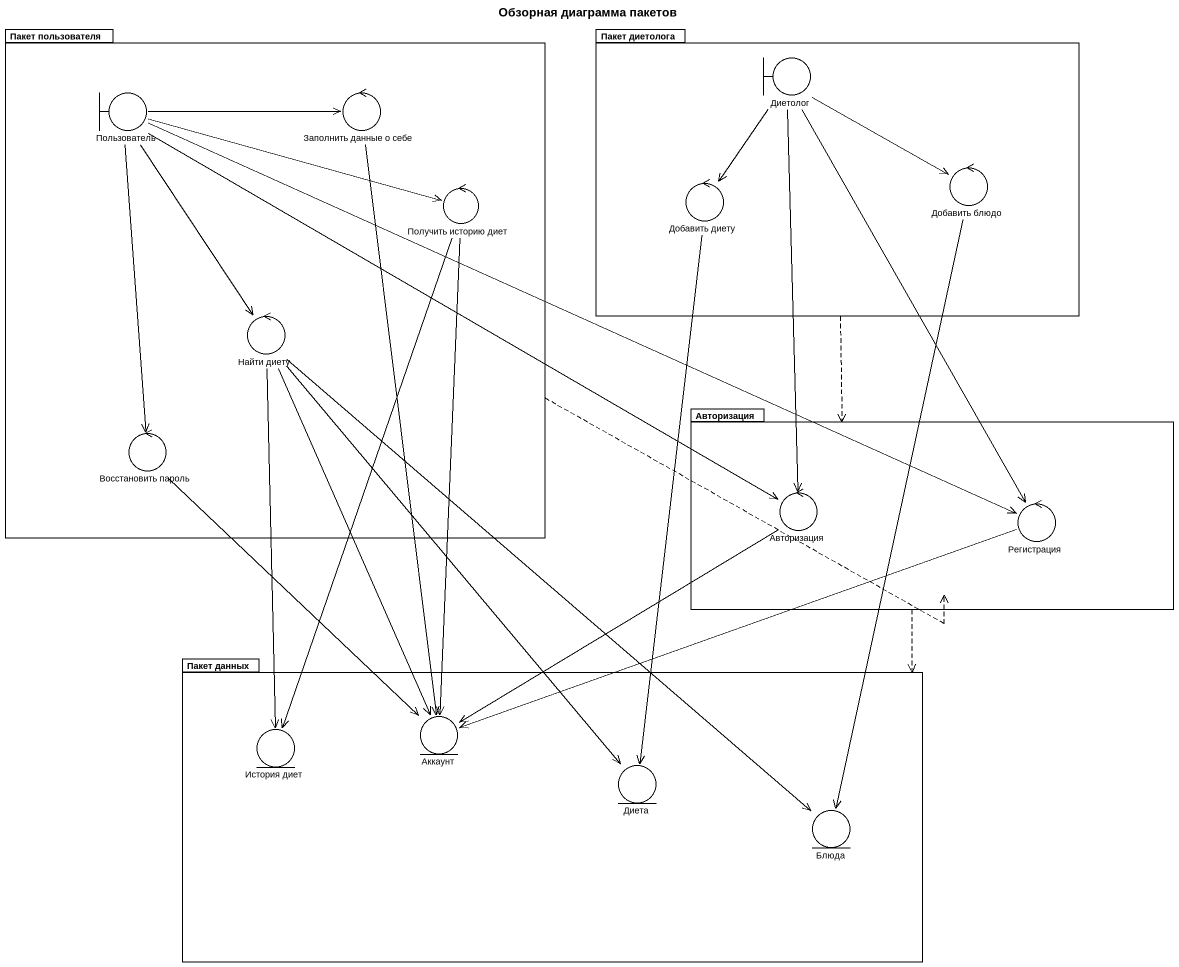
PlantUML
@startuml
title Обзорная диаграмма пакетов
package "Пакет пользователя" as Пакет_пользователя {
  boundary Пользователь
  control "Заполнить данные о себе" as Заполнить_данные_о_себе
  control "Получить историю диет" as Получить_историю_диет
  control "Найти диету" as Найти_диету
  control "Восстановить пароль" as Восстановить_пароль
}
package "Пакет диетолога" as Пакет_диетолога {
  boundary Диетолог
  control "Добавить блюдо" as Добавить_блюдо
  control "Добавить диету" as Добавить_диету
}
package Авторизация {
  control "Авторизация" as Авторизация_2
  control Регистрация
}
package "Пакет данных" as Пакет_данных {
  entity Аккаунт
  entity "История диет" as История_диет
  entity Диета
  entity Блюда
}
Пакет_пользователя .right.> Авторизация
Пакет_диетолога ..> Авторизация
Диетолог -right-> Добавить_блюдо
Диетолог --> Добавить_диету
Диетолог --> Авторизация_2
Диетолог --> Регистрация
Пользователь -right-> Заполнить_данные_о_себе
Пользователь -right-> Получить_историю_диет
Пользователь --> Найти_диету
Пользователь --> Восстановить_пароль
Пользователь -right-> Авторизация_2
Пользователь -right-> Регистрация
Заполнить_данные_о_себе --> Аккаунт
Добавить_блюдо --> Блюда
Получить_историю_диет --> Аккаунт
Получить_историю_диет --> История_диет
Добавить_диету --> Диета
Найти_диету --> Аккаунт
Найти_диету --> История_диет
Найти_диету --> Диета
Найти_диету --> Блюда
Авторизация ..> Пакет_данных
Восстановить_пароль --> Аккаунт
Авторизация_2 --> Аккаунт
Регистрация -left-> Аккаунт
@enduml
